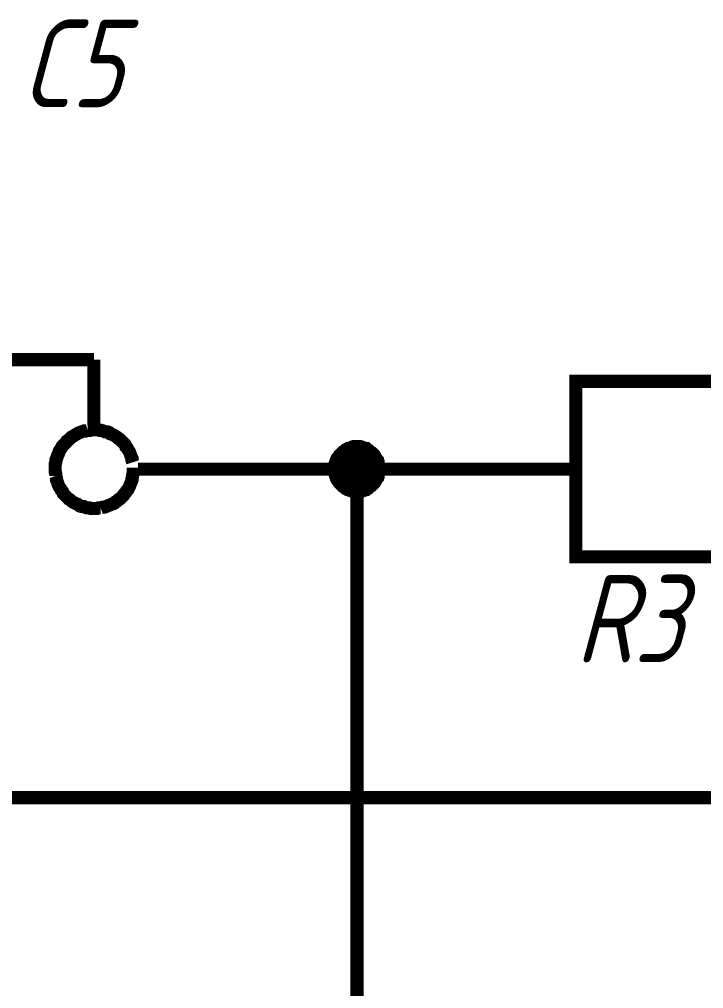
# Model space of a CAD drawing. Extents: x 196 to 1101, y 70 to 664.
# Drawn here: x 459.33 to 474.96, y 324.31 to 346.45 of the extents above; entities that cross this region are included whole.
import ezdxf

# ---------------------------------------------------------------- set-up
doc = ezdxf.new("R2010")
doc.units = 0
doc.header["$MEASUREMENT"] = 0
doc.layers.add('Sheet', color=255, linetype='CONTINUOUS')
doc.styles.add('GOST type A0', font='', dxfattribs={"oblique": 15, "height": 3.5})
doc.styles.get('GOST type A0').set_extended_font_data('GOST type A')

msp = doc.modelspace()

# ---------------------------------------------------------------- linework, layer by layer
at = {"layer": 'Sheet', "const_width": 0.3}
for points in [[(457.046, 338.678), (461.036, 338.678)], [(461.036, 338.678), (461.036, 337.171)], [(460.897, 337.062), (460.85, 337.047), (460.803, 337.047), (460.757, 337.031), (460.726, 337.016), (460.679, 337), (460.633, 336.969), (460.602, 336.954), (460.555, 336.923), (460.524, 336.907), (460.493, 336.876), (460.462, 336.845), (460.415, 336.814), (460.4, 336.783), (460.369, 336.752), (460.338, 336.721), (460.307, 336.69), (460.291, 336.658), (460.26, 336.612), (460.244, 336.581), (460.229, 336.534), (460.213, 336.503), (460.198, 336.457), (460.182, 336.41), (460.167, 336.379), (460.167, 336.332), (460.151, 336.286), (460.151, 336.239), (460.151, 336.208), (460.151, 336.161), (460.151, 336.115), (460.167, 336.068), (460.167, 336.022)], [(461.921, 336.332), (461.906, 336.379), (461.906, 336.425), (461.89, 336.457), (461.875, 336.503), (461.859, 336.55), (461.844, 336.581), (461.813, 336.627), (461.797, 336.658), (461.766, 336.69), (461.751, 336.736), (461.72, 336.767), (461.689, 336.798), (461.657, 336.829), (461.626, 336.86), (461.595, 336.876), (461.564, 336.907), (461.518, 336.938), (461.487, 336.954), (461.456, 336.969), (461.409, 336.985), (461.378, 337.016), (461.331, 337.031), (461.285, 337.031), (461.254, 337.047), (461.207, 337.062), (461.161, 337.062), (461.114, 337.078), (461.083, 337.078), (461.036, 337.078), (460.99, 337.078), (460.943, 337.062), (460.897, 337.062)], [(466.533, 336.177), (466.533, 336.208), (466.533, 336.224), (466.533, 336.255), (466.549, 336.286), (466.549, 336.301), (466.564, 336.332), (466.564, 336.348), (466.58, 336.379), (466.58, 336.394), (466.595, 336.425), (466.611, 336.441), (466.626, 336.457), (466.642, 336.488), (466.657, 336.503), (466.673, 336.519), (466.689, 336.534), (466.704, 336.55), (466.72, 336.565), (466.735, 336.581), (466.766, 336.596), (466.782, 336.612), (466.797, 336.627), (466.828, 336.643), (466.844, 336.643), (466.875, 336.658), (466.89, 336.658), (466.921, 336.674), (466.937, 336.674), (466.968, 336.69), (466.999, 336.69), (467.015, 336.69), (467.046, 336.69)], [(466.533, 336.177), (466.533, 336.208), (466.533, 336.224), (466.533, 336.255), (466.549, 336.286), (466.549, 336.301), (466.564, 336.332), (466.564, 336.348), (466.58, 336.379), (466.58, 336.394), (466.595, 336.425), (466.611, 336.441), (466.626, 336.457), (466.642, 336.488), (466.657, 336.503), (466.673, 336.519), (466.689, 336.534), (466.704, 336.55), (466.72, 336.565), (466.735, 336.581), (466.766, 336.596), (466.782, 336.612), (466.797, 336.627), (466.828, 336.643), (466.844, 336.643), (466.875, 336.658), (466.89, 336.658), (466.921, 336.674), (466.937, 336.674), (466.968, 336.69), (466.999, 336.69), (467.015, 336.69), (467.046, 336.69)], [(466.533, 336.177), (466.533, 336.208), (466.533, 336.224), (466.533, 336.255), (466.549, 336.286), (466.549, 336.301), (466.564, 336.332), (466.564, 336.348), (466.58, 336.379), (466.58, 336.394), (466.595, 336.425), (466.611, 336.441), (466.626, 336.457), (466.642, 336.488), (466.657, 336.503), (466.673, 336.519), (466.689, 336.534), (466.704, 336.55), (466.72, 336.565), (466.735, 336.581), (466.766, 336.596), (466.782, 336.612), (466.797, 336.627), (466.828, 336.643), (466.844, 336.643), (466.875, 336.658), (466.89, 336.658), (466.921, 336.674), (466.937, 336.674), (466.968, 336.69), (466.999, 336.69), (467.015, 336.69), (467.046, 336.69)], [(466.533, 336.177), (466.533, 336.208), (466.533, 336.224), (466.533, 336.255), (466.549, 336.286), (466.549, 336.301), (466.564, 336.332), (466.564, 336.348), (466.58, 336.379), (466.58, 336.394), (466.595, 336.425), (466.611, 336.441), (466.626, 336.457), (466.642, 336.488), (466.657, 336.503), (466.673, 336.519), (466.689, 336.534), (466.704, 336.55), (466.72, 336.565), (466.735, 336.581), (466.766, 336.596), (466.782, 336.612), (466.797, 336.627), (466.828, 336.643), (466.844, 336.643), (466.875, 336.658), (466.89, 336.658), (466.921, 336.674), (466.937, 336.674), (466.968, 336.69), (466.999, 336.69), (467.015, 336.69), (467.046, 336.69)], [(466.533, 336.177), (466.533, 336.208), (466.533, 336.224), (466.533, 336.255), (466.549, 336.286), (466.549, 336.301), (466.564, 336.332), (466.564, 336.348), (466.58, 336.379), (466.58, 336.394), (466.595, 336.425), (466.611, 336.441), (466.626, 336.457), (466.642, 336.488), (466.657, 336.503), (466.673, 336.519), (466.689, 336.534), (466.704, 336.55), (466.72, 336.565), (466.735, 336.581), (466.766, 336.596), (466.782, 336.612), (466.797, 336.627), (466.828, 336.643), (466.844, 336.643), (466.875, 336.658), (466.89, 336.658), (466.921, 336.674), (466.937, 336.674), (466.968, 336.69), (466.999, 336.69), (467.015, 336.69), (467.046, 336.69)], [(466.533, 336.177), (466.533, 336.208), (466.533, 336.224), (466.533, 336.255), (466.549, 336.286), (466.549, 336.301), (466.564, 336.332), (466.564, 336.348), (466.58, 336.379), (466.58, 336.394), (466.595, 336.425), (466.611, 336.441), (466.626, 336.457), (466.642, 336.488), (466.657, 336.503), (466.673, 336.519), (466.689, 336.534), (466.704, 336.55), (466.72, 336.565), (466.735, 336.581), (466.766, 336.596), (466.782, 336.612), (466.797, 336.627), (466.828, 336.643), (466.844, 336.643), (466.875, 336.658), (466.89, 336.658), (466.921, 336.674), (466.937, 336.674), (466.968, 336.69), (466.999, 336.69), (467.015, 336.69), (467.046, 336.69)], [(466.533, 336.177), (466.533, 336.208), (466.533, 336.224), (466.533, 336.255), (466.549, 336.286), (466.549, 336.301), (466.564, 336.332), (466.564, 336.348), (466.58, 336.379), (466.58, 336.394), (466.595, 336.425), (466.611, 336.441), (466.626, 336.457), (466.642, 336.488), (466.657, 336.503), (466.673, 336.519), (466.689, 336.534), (466.704, 336.55), (466.72, 336.565), (466.735, 336.581), (466.766, 336.596), (466.782, 336.612), (466.797, 336.627), (466.828, 336.643), (466.844, 336.643), (466.875, 336.658), (466.89, 336.658), (466.921, 336.674), (466.937, 336.674), (466.968, 336.69), (466.999, 336.69), (467.015, 336.69), (467.046, 336.69)], [(466.533, 336.177), (466.533, 336.208), (466.533, 336.224), (466.533, 336.255), (466.549, 336.286), (466.549, 336.301), (466.564, 336.332), (466.564, 336.348), (466.58, 336.379), (466.58, 336.394), (466.595, 336.425), (466.611, 336.441), (466.626, 336.457), (466.642, 336.488), (466.657, 336.503), (466.673, 336.519), (466.689, 336.534), (466.704, 336.55), (466.72, 336.565), (466.735, 336.581), (466.766, 336.596), (466.782, 336.612), (466.797, 336.627), (466.828, 336.643), (466.844, 336.643), (466.875, 336.658), (466.89, 336.658), (466.921, 336.674), (466.937, 336.674), (466.968, 336.69), (466.999, 336.69), (467.015, 336.69), (467.046, 336.69)], [(467.046, 336.69), (467.046, 336.69)], [(467.046, 336.69), (467.077, 336.69), (467.092, 336.69), (467.123, 336.69), (467.154, 336.674), (467.17, 336.674), (467.201, 336.658), (467.216, 336.658), (467.248, 336.643), (467.263, 336.643), (467.279, 336.627), (467.31, 336.612), (467.325, 336.596), (467.341, 336.581), (467.356, 336.565), (467.387, 336.55), (467.403, 336.534), (467.418, 336.519), (467.434, 336.503), (467.449, 336.488), (467.465, 336.457), (467.465, 336.441), (467.48, 336.425), (467.496, 336.394), (467.512, 336.379), (467.512, 336.348), (467.527, 336.332), (467.527, 336.301), (467.527, 336.286), (467.543, 336.255), (467.543, 336.224), (467.543, 336.208), (467.543, 336.177)], [(467.046, 336.69), (467.046, 336.69)], [(467.046, 336.69), (467.077, 336.69), (467.092, 336.69), (467.123, 336.69), (467.154, 336.674), (467.17, 336.674), (467.201, 336.658), (467.216, 336.658), (467.248, 336.643), (467.263, 336.643), (467.279, 336.627), (467.31, 336.612), (467.325, 336.596), (467.341, 336.581), (467.356, 336.565), (467.387, 336.55), (467.403, 336.534), (467.418, 336.519), (467.434, 336.503), (467.449, 336.488), (467.465, 336.457), (467.465, 336.441), (467.48, 336.425), (467.496, 336.394), (467.512, 336.379), (467.512, 336.348), (467.527, 336.332), (467.527, 336.301), (467.527, 336.286), (467.543, 336.255), (467.543, 336.224), (467.543, 336.208), (467.543, 336.177)], [(467.046, 336.69), (467.046, 336.69)], [(467.046, 336.69), (467.077, 336.69), (467.092, 336.69), (467.123, 336.69), (467.154, 336.674), (467.17, 336.674), (467.201, 336.658), (467.216, 336.658), (467.248, 336.643), (467.263, 336.643), (467.279, 336.627), (467.31, 336.612), (467.325, 336.596), (467.341, 336.581), (467.356, 336.565), (467.387, 336.55), (467.403, 336.534), (467.418, 336.519), (467.434, 336.503), (467.449, 336.488), (467.465, 336.457), (467.465, 336.441), (467.48, 336.425), (467.496, 336.394), (467.512, 336.379), (467.512, 336.348), (467.527, 336.332), (467.527, 336.301), (467.527, 336.286), (467.543, 336.255), (467.543, 336.224), (467.543, 336.208), (467.543, 336.177)], [(467.046, 336.69), (467.046, 336.69)], [(467.046, 336.69), (467.077, 336.69), (467.092, 336.69), (467.123, 336.69), (467.154, 336.674), (467.17, 336.674), (467.201, 336.658), (467.216, 336.658), (467.248, 336.643), (467.263, 336.643), (467.279, 336.627), (467.31, 336.612), (467.325, 336.596), (467.341, 336.581), (467.356, 336.565), (467.387, 336.55), (467.403, 336.534), (467.418, 336.519), (467.434, 336.503), (467.449, 336.488), (467.465, 336.457), (467.465, 336.441), (467.48, 336.425), (467.496, 336.394), (467.512, 336.379), (467.512, 336.348), (467.527, 336.332), (467.527, 336.301), (467.527, 336.286), (467.543, 336.255), (467.543, 336.224), (467.543, 336.208), (467.543, 336.177)], [(467.046, 336.69), (467.046, 336.69)], [(467.046, 336.69), (467.077, 336.69), (467.092, 336.69), (467.123, 336.69), (467.154, 336.674), (467.17, 336.674), (467.201, 336.658), (467.216, 336.658), (467.248, 336.643), (467.263, 336.643), (467.279, 336.627), (467.31, 336.612), (467.325, 336.596), (467.341, 336.581), (467.356, 336.565), (467.387, 336.55), (467.403, 336.534), (467.418, 336.519), (467.434, 336.503), (467.449, 336.488), (467.465, 336.457), (467.465, 336.441), (467.48, 336.425), (467.496, 336.394), (467.512, 336.379), (467.512, 336.348), (467.527, 336.332), (467.527, 336.301), (467.527, 336.286), (467.543, 336.255), (467.543, 336.224), (467.543, 336.208), (467.543, 336.177)], [(467.046, 336.69), (467.046, 336.69)], [(467.046, 336.69), (467.077, 336.69), (467.092, 336.69), (467.123, 336.69), (467.154, 336.674), (467.17, 336.674), (467.201, 336.658), (467.216, 336.658), (467.248, 336.643), (467.263, 336.643), (467.279, 336.627), (467.31, 336.612), (467.325, 336.596), (467.341, 336.581), (467.356, 336.565), (467.387, 336.55), (467.403, 336.534), (467.418, 336.519), (467.434, 336.503), (467.449, 336.488), (467.465, 336.457), (467.465, 336.441), (467.48, 336.425), (467.496, 336.394), (467.512, 336.379), (467.512, 336.348), (467.527, 336.332), (467.527, 336.301), (467.527, 336.286), (467.543, 336.255), (467.543, 336.224), (467.543, 336.208), (467.543, 336.177)], [(467.046, 336.69), (467.046, 336.69)], [(467.046, 336.69), (467.077, 336.69), (467.092, 336.69), (467.123, 336.69), (467.154, 336.674), (467.17, 336.674), (467.201, 336.658), (467.216, 336.658), (467.248, 336.643), (467.263, 336.643), (467.279, 336.627), (467.31, 336.612), (467.325, 336.596), (467.341, 336.581), (467.356, 336.565), (467.387, 336.55), (467.403, 336.534), (467.418, 336.519), (467.434, 336.503), (467.449, 336.488), (467.465, 336.457), (467.465, 336.441), (467.48, 336.425), (467.496, 336.394), (467.512, 336.379), (467.512, 336.348), (467.527, 336.332), (467.527, 336.301), (467.527, 336.286), (467.543, 336.255), (467.543, 336.224), (467.543, 336.208), (467.543, 336.177)], [(467.046, 336.69), (467.046, 336.69)], [(467.046, 336.69), (467.077, 336.69), (467.092, 336.69), (467.123, 336.69), (467.154, 336.674), (467.17, 336.674), (467.201, 336.658), (467.216, 336.658), (467.248, 336.643), (467.263, 336.643), (467.279, 336.627), (467.31, 336.612), (467.325, 336.596), (467.341, 336.581), (467.356, 336.565), (467.387, 336.55), (467.403, 336.534), (467.418, 336.519), (467.434, 336.503), (467.449, 336.488), (467.465, 336.457), (467.465, 336.441), (467.48, 336.425), (467.496, 336.394), (467.512, 336.379), (467.512, 336.348), (467.527, 336.332), (467.527, 336.301), (467.527, 336.286), (467.543, 336.255), (467.543, 336.224), (467.543, 336.208), (467.543, 336.177)], [(461.192, 335.292), (461.238, 335.307), (461.269, 335.307), (461.316, 335.323), (461.347, 335.338), (461.393, 335.354), (461.425, 335.369), (461.471, 335.385), (461.502, 335.4), (461.533, 335.431), (461.564, 335.447), (461.595, 335.478), (461.626, 335.493), (461.657, 335.525), (461.689, 335.556), (461.72, 335.587), (461.735, 335.618), (461.766, 335.649), (461.782, 335.68), (461.813, 335.711), (461.828, 335.742), (461.844, 335.773), (461.859, 335.804), (461.875, 335.851), (461.89, 335.882), (461.906, 335.928), (461.906, 335.959), (461.921, 336.006), (461.921, 336.037), (461.937, 336.084), (461.937, 336.13), (461.937, 336.161), (461.937, 336.208)], [(462.046, 336.177), (464.546, 336.177)], [(464.546, 336.177), (467.046, 336.177), (469.546, 336.177)], [(464.546, 291.176), (467.046, 291.176), (467.046, 306.182), (467.046, 321.172), (467.046, 336.177)], [(467.046, 335.664), (467.015, 335.664), (466.999, 335.664), (466.968, 335.664), (466.937, 335.68), (466.921, 335.68), (466.89, 335.695), (466.875, 335.695), (466.844, 335.711), (466.828, 335.711), (466.797, 335.726), (466.782, 335.742), (466.766, 335.758), (466.735, 335.773), (466.72, 335.789), (466.704, 335.804), (466.689, 335.82), (466.673, 335.835), (466.657, 335.851), (466.642, 335.866), (466.626, 335.897), (466.611, 335.913), (466.595, 335.928), (466.58, 335.959), (466.58, 335.975), (466.564, 336.006), (466.564, 336.022), (466.549, 336.053), (466.549, 336.068), (466.533, 336.099), (466.533, 336.13), (466.533, 336.146), (466.533, 336.177)], [(466.533, 336.177), (466.533, 336.177)], [(467.046, 335.664), (467.015, 335.664), (466.999, 335.664), (466.968, 335.664), (466.937, 335.68), (466.921, 335.68), (466.89, 335.695), (466.875, 335.695), (466.844, 335.711), (466.828, 335.711), (466.797, 335.726), (466.782, 335.742), (466.766, 335.758), (466.735, 335.773), (466.72, 335.789), (466.704, 335.804), (466.689, 335.82), (466.673, 335.835), (466.657, 335.851), (466.642, 335.866), (466.626, 335.897), (466.611, 335.913), (466.595, 335.928), (466.58, 335.959), (466.58, 335.975), (466.564, 336.006), (466.564, 336.022), (466.549, 336.053), (466.549, 336.068), (466.533, 336.099), (466.533, 336.13), (466.533, 336.146), (466.533, 336.177)], [(466.533, 336.177), (466.533, 336.177)], [(467.046, 335.664), (467.015, 335.664), (466.999, 335.664), (466.968, 335.664), (466.937, 335.68), (466.921, 335.68), (466.89, 335.695), (466.875, 335.695), (466.844, 335.711), (466.828, 335.711), (466.797, 335.726), (466.782, 335.742), (466.766, 335.758), (466.735, 335.773), (466.72, 335.789), (466.704, 335.804), (466.689, 335.82), (466.673, 335.835), (466.657, 335.851), (466.642, 335.866), (466.626, 335.897), (466.611, 335.913), (466.595, 335.928), (466.58, 335.959), (466.58, 335.975), (466.564, 336.006), (466.564, 336.022), (466.549, 336.053), (466.549, 336.068), (466.533, 336.099), (466.533, 336.13), (466.533, 336.146), (466.533, 336.177)], [(466.533, 336.177), (466.533, 336.177)], [(467.046, 335.664), (467.015, 335.664), (466.999, 335.664), (466.968, 335.664), (466.937, 335.68), (466.921, 335.68), (466.89, 335.695), (466.875, 335.695), (466.844, 335.711), (466.828, 335.711), (466.797, 335.726), (466.782, 335.742), (466.766, 335.758), (466.735, 335.773), (466.72, 335.789), (466.704, 335.804), (466.689, 335.82), (466.673, 335.835), (466.657, 335.851), (466.642, 335.866), (466.626, 335.897), (466.611, 335.913), (466.595, 335.928), (466.58, 335.959), (466.58, 335.975), (466.564, 336.006), (466.564, 336.022), (466.549, 336.053), (466.549, 336.068), (466.533, 336.099), (466.533, 336.13), (466.533, 336.146), (466.533, 336.177)], [(466.533, 336.177), (466.533, 336.177)], [(467.046, 335.664), (467.015, 335.664), (466.999, 335.664), (466.968, 335.664), (466.937, 335.68), (466.921, 335.68), (466.89, 335.695), (466.875, 335.695), (466.844, 335.711), (466.828, 335.711), (466.797, 335.726), (466.782, 335.742), (466.766, 335.758), (466.735, 335.773), (466.72, 335.789), (466.704, 335.804), (466.689, 335.82), (466.673, 335.835), (466.657, 335.851), (466.642, 335.866), (466.626, 335.897), (466.611, 335.913), (466.595, 335.928), (466.58, 335.959), (466.58, 335.975), (466.564, 336.006), (466.564, 336.022), (466.549, 336.053), (466.549, 336.068), (466.533, 336.099), (466.533, 336.13), (466.533, 336.146), (466.533, 336.177)], [(466.533, 336.177), (466.533, 336.177)], [(467.046, 335.664), (467.015, 335.664), (466.999, 335.664), (466.968, 335.664), (466.937, 335.68), (466.921, 335.68), (466.89, 335.695), (466.875, 335.695), (466.844, 335.711), (466.828, 335.711), (466.797, 335.726), (466.782, 335.742), (466.766, 335.758), (466.735, 335.773), (466.72, 335.789), (466.704, 335.804), (466.689, 335.82), (466.673, 335.835), (466.657, 335.851), (466.642, 335.866), (466.626, 335.897), (466.611, 335.913), (466.595, 335.928), (466.58, 335.959), (466.58, 335.975), (466.564, 336.006), (466.564, 336.022), (466.549, 336.053), (466.549, 336.068), (466.533, 336.099), (466.533, 336.13), (466.533, 336.146), (466.533, 336.177)], [(466.533, 336.177), (466.533, 336.177)], [(467.046, 335.664), (467.015, 335.664), (466.999, 335.664), (466.968, 335.664), (466.937, 335.68), (466.921, 335.68), (466.89, 335.695), (466.875, 335.695), (466.844, 335.711), (466.828, 335.711), (466.797, 335.726), (466.782, 335.742), (466.766, 335.758), (466.735, 335.773), (466.72, 335.789), (466.704, 335.804), (466.689, 335.82), (466.673, 335.835), (466.657, 335.851), (466.642, 335.866), (466.626, 335.897), (466.611, 335.913), (466.595, 335.928), (466.58, 335.959), (466.58, 335.975), (466.564, 336.006), (466.564, 336.022), (466.549, 336.053), (466.549, 336.068), (466.533, 336.099), (466.533, 336.13), (466.533, 336.146), (466.533, 336.177)], [(466.533, 336.177), (466.533, 336.177)], [(467.046, 335.664), (467.015, 335.664), (466.999, 335.664), (466.968, 335.664), (466.937, 335.68), (466.921, 335.68), (466.89, 335.695), (466.875, 335.695), (466.844, 335.711), (466.828, 335.711), (466.797, 335.726), (466.782, 335.742), (466.766, 335.758), (466.735, 335.773), (466.72, 335.789), (466.704, 335.804), (466.689, 335.82), (466.673, 335.835), (466.657, 335.851), (466.642, 335.866), (466.626, 335.897), (466.611, 335.913), (466.595, 335.928), (466.58, 335.959), (466.58, 335.975), (466.564, 336.006), (466.564, 336.022), (466.549, 336.053), (466.549, 336.068), (466.533, 336.099), (466.533, 336.13), (466.533, 336.146), (466.533, 336.177)], [(466.533, 336.177), (466.533, 336.177)], [(467.543, 336.177), (467.543, 336.146), (467.543, 336.13), (467.543, 336.099), (467.527, 336.068), (467.527, 336.053), (467.527, 336.022), (467.512, 336.006), (467.512, 335.975), (467.496, 335.959), (467.48, 335.928), (467.465, 335.913), (467.465, 335.897), (467.449, 335.866), (467.434, 335.851), (467.418, 335.835), (467.403, 335.82), (467.387, 335.804), (467.356, 335.789), (467.341, 335.773), (467.325, 335.758), (467.31, 335.742), (467.279, 335.726), (467.263, 335.711), (467.248, 335.711), (467.216, 335.695), (467.201, 335.695), (467.17, 335.68), (467.154, 335.68), (467.123, 335.664), (467.092, 335.664), (467.077, 335.664), (467.046, 335.664)], [(467.543, 336.177), (467.543, 336.146), (467.543, 336.13), (467.543, 336.099), (467.527, 336.068), (467.527, 336.053), (467.527, 336.022), (467.512, 336.006), (467.512, 335.975), (467.496, 335.959), (467.48, 335.928), (467.465, 335.913), (467.465, 335.897), (467.449, 335.866), (467.434, 335.851), (467.418, 335.835), (467.403, 335.82), (467.387, 335.804), (467.356, 335.789), (467.341, 335.773), (467.325, 335.758), (467.31, 335.742), (467.279, 335.726), (467.263, 335.711), (467.248, 335.711), (467.216, 335.695), (467.201, 335.695), (467.17, 335.68), (467.154, 335.68), (467.123, 335.664), (467.092, 335.664), (467.077, 335.664), (467.046, 335.664)], [(467.543, 336.177), (467.543, 336.146), (467.543, 336.13), (467.543, 336.099), (467.527, 336.068), (467.527, 336.053), (467.527, 336.022), (467.512, 336.006), (467.512, 335.975), (467.496, 335.959), (467.48, 335.928), (467.465, 335.913), (467.465, 335.897), (467.449, 335.866), (467.434, 335.851), (467.418, 335.835), (467.403, 335.82), (467.387, 335.804), (467.356, 335.789), (467.341, 335.773), (467.325, 335.758), (467.31, 335.742), (467.279, 335.726), (467.263, 335.711), (467.248, 335.711), (467.216, 335.695), (467.201, 335.695), (467.17, 335.68), (467.154, 335.68), (467.123, 335.664), (467.092, 335.664), (467.077, 335.664), (467.046, 335.664)], [(467.543, 336.177), (467.543, 336.146), (467.543, 336.13), (467.543, 336.099), (467.527, 336.068), (467.527, 336.053), (467.527, 336.022), (467.512, 336.006), (467.512, 335.975), (467.496, 335.959), (467.48, 335.928), (467.465, 335.913), (467.465, 335.897), (467.449, 335.866), (467.434, 335.851), (467.418, 335.835), (467.403, 335.82), (467.387, 335.804), (467.356, 335.789), (467.341, 335.773), (467.325, 335.758), (467.31, 335.742), (467.279, 335.726), (467.263, 335.711), (467.248, 335.711), (467.216, 335.695), (467.201, 335.695), (467.17, 335.68), (467.154, 335.68), (467.123, 335.664), (467.092, 335.664), (467.077, 335.664), (467.046, 335.664)], [(467.543, 336.177), (467.543, 336.146), (467.543, 336.13), (467.543, 336.099), (467.527, 336.068), (467.527, 336.053), (467.527, 336.022), (467.512, 336.006), (467.512, 335.975), (467.496, 335.959), (467.48, 335.928), (467.465, 335.913), (467.465, 335.897), (467.449, 335.866), (467.434, 335.851), (467.418, 335.835), (467.403, 335.82), (467.387, 335.804), (467.356, 335.789), (467.341, 335.773), (467.325, 335.758), (467.31, 335.742), (467.279, 335.726), (467.263, 335.711), (467.248, 335.711), (467.216, 335.695), (467.201, 335.695), (467.17, 335.68), (467.154, 335.68), (467.123, 335.664), (467.092, 335.664), (467.077, 335.664), (467.046, 335.664)], [(467.543, 336.177), (467.543, 336.146), (467.543, 336.13), (467.543, 336.099), (467.527, 336.068), (467.527, 336.053), (467.527, 336.022), (467.512, 336.006), (467.512, 335.975), (467.496, 335.959), (467.48, 335.928), (467.465, 335.913), (467.465, 335.897), (467.449, 335.866), (467.434, 335.851), (467.418, 335.835), (467.403, 335.82), (467.387, 335.804), (467.356, 335.789), (467.341, 335.773), (467.325, 335.758), (467.31, 335.742), (467.279, 335.726), (467.263, 335.711), (467.248, 335.711), (467.216, 335.695), (467.201, 335.695), (467.17, 335.68), (467.154, 335.68), (467.123, 335.664), (467.092, 335.664), (467.077, 335.664), (467.046, 335.664)], [(467.543, 336.177), (467.543, 336.146), (467.543, 336.13), (467.543, 336.099), (467.527, 336.068), (467.527, 336.053), (467.527, 336.022), (467.512, 336.006), (467.512, 335.975), (467.496, 335.959), (467.48, 335.928), (467.465, 335.913), (467.465, 335.897), (467.449, 335.866), (467.434, 335.851), (467.418, 335.835), (467.403, 335.82), (467.387, 335.804), (467.356, 335.789), (467.341, 335.773), (467.325, 335.758), (467.31, 335.742), (467.279, 335.726), (467.263, 335.711), (467.248, 335.711), (467.216, 335.695), (467.201, 335.695), (467.17, 335.68), (467.154, 335.68), (467.123, 335.664), (467.092, 335.664), (467.077, 335.664), (467.046, 335.664)], [(467.543, 336.177), (467.543, 336.146), (467.543, 336.13), (467.543, 336.099), (467.527, 336.068), (467.527, 336.053), (467.527, 336.022), (467.512, 336.006), (467.512, 335.975), (467.496, 335.959), (467.48, 335.928), (467.465, 335.913), (467.465, 335.897), (467.449, 335.866), (467.434, 335.851), (467.418, 335.835), (467.403, 335.82), (467.387, 335.804), (467.356, 335.789), (467.341, 335.773), (467.325, 335.758), (467.31, 335.742), (467.279, 335.726), (467.263, 335.711), (467.248, 335.711), (467.216, 335.695), (467.201, 335.695), (467.17, 335.68), (467.154, 335.68), (467.123, 335.664), (467.092, 335.664), (467.077, 335.664), (467.046, 335.664)], [(467.543, 336.177), (467.543, 336.177), (467.543, 336.177), (467.543, 336.177), (467.543, 336.177), (467.543, 336.177), (467.543, 336.177), (467.543, 336.177), (467.543, 336.177), (467.543, 336.177), (467.543, 336.177), (467.543, 336.177), (467.543, 336.177), (467.543, 336.177), (467.543, 336.177), (467.543, 336.177), (467.543, 336.177), (467.543, 336.177), (467.543, 336.177), (467.543, 336.177), (467.543, 336.177), (467.543, 336.177), (467.543, 336.177), (467.543, 336.177), (467.543, 336.177), (467.543, 336.177), (467.543, 336.177), (467.543, 336.177), (467.543, 336.177), (467.543, 336.177), (467.543, 336.177), (467.543, 336.177), (467.543, 336.177)], [(467.543, 336.177), (467.543, 336.177)], [(467.543, 336.177), (467.543, 336.177), (467.543, 336.177), (467.543, 336.177), (467.543, 336.177), (467.543, 336.177), (467.543, 336.177), (467.543, 336.177), (467.543, 336.177), (467.543, 336.177), (467.543, 336.177), (467.543, 336.177), (467.543, 336.177), (467.543, 336.177), (467.543, 336.177), (467.543, 336.177), (467.543, 336.177), (467.543, 336.177), (467.543, 336.177), (467.543, 336.177), (467.543, 336.177), (467.543, 336.177), (467.543, 336.177), (467.543, 336.177), (467.543, 336.177), (467.543, 336.177), (467.543, 336.177), (467.543, 336.177), (467.543, 336.177), (467.543, 336.177), (467.543, 336.177), (467.543, 336.177), (467.543, 336.177)], [(467.543, 336.177), (467.543, 336.177)], [(467.543, 336.177), (467.543, 336.177), (467.543, 336.177), (467.543, 336.177), (467.543, 336.177), (467.543, 336.177), (467.543, 336.177), (467.543, 336.177), (467.543, 336.177), (467.543, 336.177), (467.543, 336.177), (467.543, 336.177), (467.543, 336.177), (467.543, 336.177), (467.543, 336.177), (467.543, 336.177), (467.543, 336.177), (467.543, 336.177), (467.543, 336.177), (467.543, 336.177), (467.543, 336.177), (467.543, 336.177), (467.543, 336.177), (467.543, 336.177), (467.543, 336.177), (467.543, 336.177), (467.543, 336.177), (467.543, 336.177), (467.543, 336.177), (467.543, 336.177), (467.543, 336.177), (467.543, 336.177), (467.543, 336.177)], [(467.543, 336.177), (467.543, 336.177)], [(467.543, 336.177), (467.543, 336.177), (467.543, 336.177), (467.543, 336.177), (467.543, 336.177), (467.543, 336.177), (467.543, 336.177), (467.543, 336.177), (467.543, 336.177), (467.543, 336.177), (467.543, 336.177), (467.543, 336.177), (467.543, 336.177), (467.543, 336.177), (467.543, 336.177), (467.543, 336.177), (467.543, 336.177), (467.543, 336.177), (467.543, 336.177), (467.543, 336.177), (467.543, 336.177), (467.543, 336.177), (467.543, 336.177), (467.543, 336.177), (467.543, 336.177), (467.543, 336.177), (467.543, 336.177), (467.543, 336.177), (467.543, 336.177), (467.543, 336.177), (467.543, 336.177), (467.543, 336.177), (467.543, 336.177)], [(467.543, 336.177), (467.543, 336.177)], [(467.543, 336.177), (467.543, 336.177), (467.543, 336.177), (467.543, 336.177), (467.543, 336.177), (467.543, 336.177), (467.543, 336.177), (467.543, 336.177), (467.543, 336.177), (467.543, 336.177), (467.543, 336.177), (467.543, 336.177), (467.543, 336.177), (467.543, 336.177), (467.543, 336.177), (467.543, 336.177), (467.543, 336.177), (467.543, 336.177), (467.543, 336.177), (467.543, 336.177), (467.543, 336.177), (467.543, 336.177), (467.543, 336.177), (467.543, 336.177), (467.543, 336.177), (467.543, 336.177), (467.543, 336.177), (467.543, 336.177), (467.543, 336.177), (467.543, 336.177), (467.543, 336.177), (467.543, 336.177), (467.543, 336.177)], [(467.543, 336.177), (467.543, 336.177)], [(467.543, 336.177), (467.543, 336.177), (467.543, 336.177), (467.543, 336.177), (467.543, 336.177), (467.543, 336.177), (467.543, 336.177), (467.543, 336.177), (467.543, 336.177), (467.543, 336.177), (467.543, 336.177), (467.543, 336.177), (467.543, 336.177), (467.543, 336.177), (467.543, 336.177), (467.543, 336.177), (467.543, 336.177), (467.543, 336.177), (467.543, 336.177), (467.543, 336.177), (467.543, 336.177), (467.543, 336.177), (467.543, 336.177), (467.543, 336.177), (467.543, 336.177), (467.543, 336.177), (467.543, 336.177), (467.543, 336.177), (467.543, 336.177), (467.543, 336.177), (467.543, 336.177), (467.543, 336.177), (467.543, 336.177)], [(467.543, 336.177), (467.543, 336.177)], [(467.543, 336.177), (467.543, 336.177), (467.543, 336.177), (467.543, 336.177), (467.543, 336.177), (467.543, 336.177), (467.543, 336.177), (467.543, 336.177), (467.543, 336.177), (467.543, 336.177), (467.543, 336.177), (467.543, 336.177), (467.543, 336.177), (467.543, 336.177), (467.543, 336.177), (467.543, 336.177), (467.543, 336.177), (467.543, 336.177), (467.543, 336.177), (467.543, 336.177), (467.543, 336.177), (467.543, 336.177), (467.543, 336.177), (467.543, 336.177), (467.543, 336.177), (467.543, 336.177), (467.543, 336.177), (467.543, 336.177), (467.543, 336.177), (467.543, 336.177), (467.543, 336.177), (467.543, 336.177), (467.543, 336.177)], [(467.543, 336.177), (467.543, 336.177)], [(467.543, 336.177), (467.543, 336.177), (467.543, 336.177), (467.543, 336.177), (467.543, 336.177), (467.543, 336.177), (467.543, 336.177), (467.543, 336.177), (467.543, 336.177), (467.543, 336.177), (467.543, 336.177), (467.543, 336.177), (467.543, 336.177), (467.543, 336.177), (467.543, 336.177), (467.543, 336.177), (467.543, 336.177), (467.543, 336.177), (467.543, 336.177), (467.543, 336.177), (467.543, 336.177), (467.543, 336.177), (467.543, 336.177), (467.543, 336.177), (467.543, 336.177), (467.543, 336.177), (467.543, 336.177), (467.543, 336.177), (467.543, 336.177), (467.543, 336.177), (467.543, 336.177), (467.543, 336.177), (467.543, 336.177)], [(467.543, 336.177), (467.543, 336.177)], [(472.046, 336.177), (469.546, 336.177)], [(460.167, 336.022), (460.182, 335.975), (460.182, 335.928), (460.198, 335.897), (460.213, 335.851), (460.229, 335.804), (460.244, 335.773), (460.275, 335.726), (460.291, 335.695), (460.322, 335.664), (460.338, 335.618), (460.369, 335.587), (460.4, 335.556), (460.431, 335.525), (460.462, 335.493), (460.493, 335.478), (460.524, 335.447), (460.57, 335.416), (460.602, 335.4), (460.633, 335.385), (460.679, 335.369), (460.71, 335.338), (460.757, 335.323), (460.803, 335.323), (460.834, 335.307), (460.881, 335.292), (460.928, 335.292), (460.974, 335.276), (461.005, 335.276), (461.052, 335.276), (461.098, 335.276), (461.145, 335.292), (461.192, 335.292)], [(484.53, 328.674), (474.546, 328.674), (457.046, 328.674), (457.046, 332.682), (457.046, 332.682)]]:
    msp.add_lwpolyline(points, dxfattribs=at)
msp.add_lwpolyline([(472.046, 338.181), (482.03, 338.181), (482.03, 334.173), (472.046, 334.173), (472.046, 338.181)], close=True, dxfattribs=at)
at = {"layer": 'Sheet', "const_width": 0.508}
msp.add_lwpolyline([(466.682, 336.183, 1), (467.19, 336.183, 1)], format="xyb", close=True, dxfattribs=at)

# ---------------------------------------------------------------- texts
at = {"layer": 'Sheet', "style": 'GOST type A0', "oblique": 15}
for s, p in [('C5', (459.359, 344.441)), ('R3', (472.03, 331.765))]:
    msp.add_text(s, height=2, dxfattribs=at).set_placement(p)

doc.saveas('drawing.dxf')
